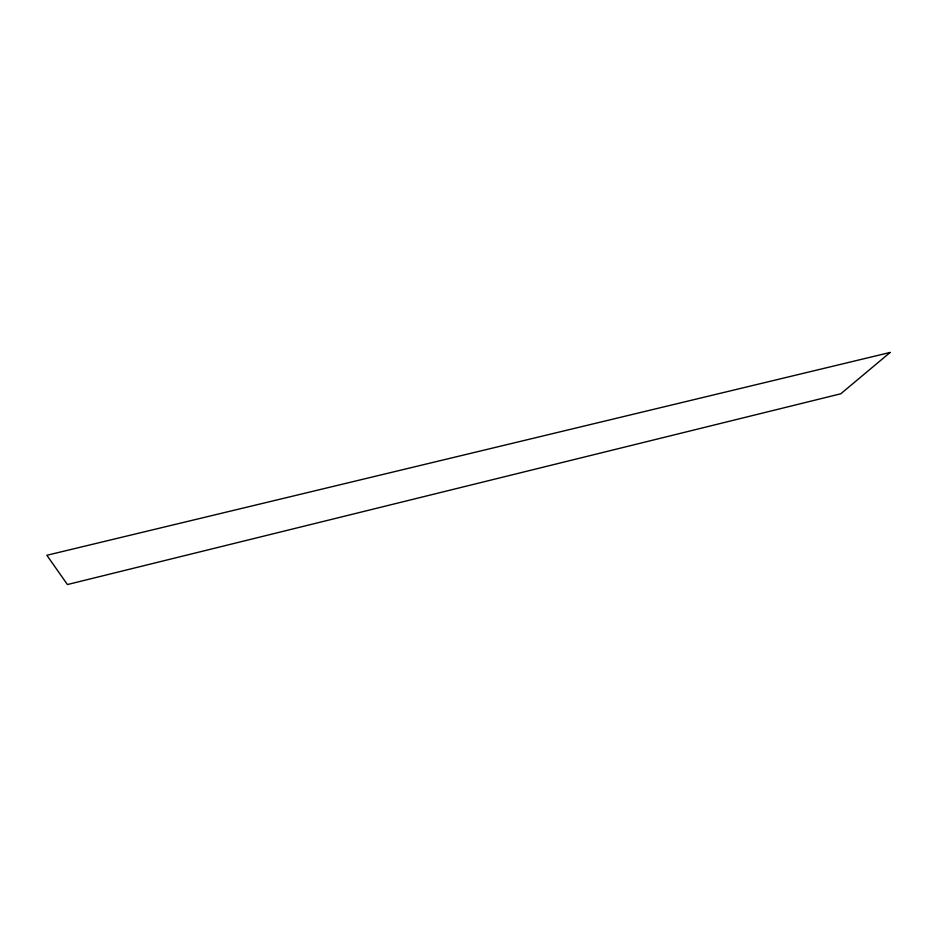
<?xml version="1.0" encoding="UTF-8"?>
<svg xmlns="http://www.w3.org/2000/svg" width="937" height="937" viewBox="0 0 937 937"><rect width="100%" height="100%" fill="white"/><g stroke="black" fill="none" stroke-linecap="round" stroke-linejoin="round"><path stroke-width="1.41" d="M890.15 352.453L840.782 393.786L67.429 584.547L46.85 555.278L890.15 352.453"/></g></svg>
